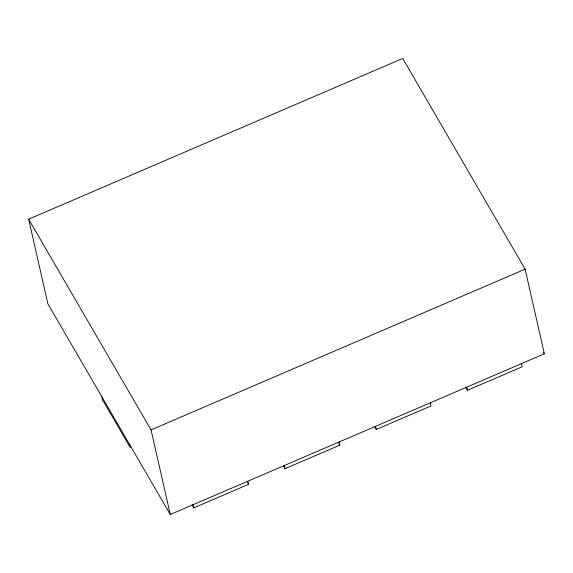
<?xml version="1.0" encoding="UTF-8"?>
<svg xmlns="http://www.w3.org/2000/svg" width="573" height="573" viewBox="0 0 573 573"><rect width="100%" height="100%" fill="white"/><g stroke="black" fill="none" stroke-linecap="round" stroke-linejoin="round"><path stroke-width="0.86" d="M28.65 219.194L402.719 58.475L525.126 269.174L544.35 353.806L170.281 514.525L47.874 303.826L28.65 219.194L151.05 429.893L170.281 514.525M151.05 429.893L525.126 269.174M192.019 504.799L193.803 507.857L248.539 484.335L247.83 481.205M283.255 465.598L285.039 468.657L339.782 445.142L339.066 442.005M374.491 426.398L376.275 429.456L431.018 405.942L430.302 402.805M465.734 387.198L467.511 390.256L522.254 366.741L521.537 363.604M543.455 352.266L544.35 353.806M338.887 443.609L339.782 445.142M247.651 482.81L248.539 484.335M466.802 387.126L467.511 390.256M375.559 426.326L376.275 429.456M284.323 465.527L285.039 468.657M193.087 504.727L193.803 507.857M129.562 444.433L130.272 447.57L102.631 399.99L101.922 396.86"/></g></svg>
